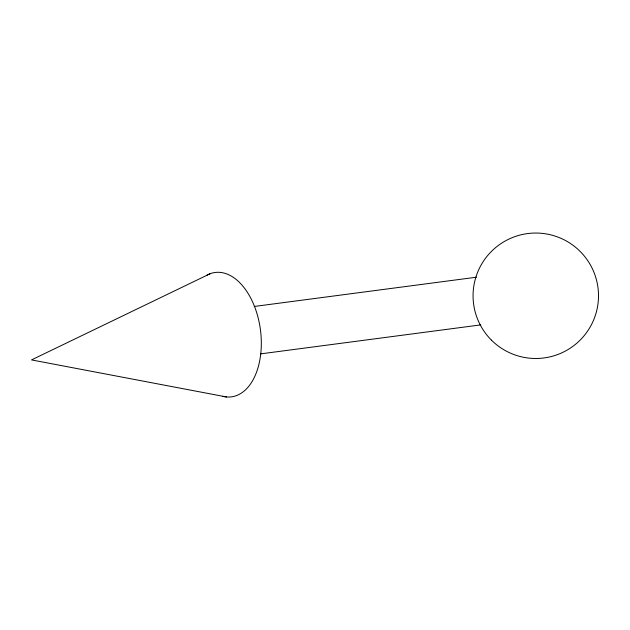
<?xml version="1.0" encoding="UTF-8"?>
<svg xmlns="http://www.w3.org/2000/svg" width="630" height="630" viewBox="0 0 630 630"><rect width="100%" height="100%" fill="white"/><g stroke="black" fill="none" stroke-linecap="round" stroke-linejoin="round"><path stroke-width="0.94" d="M210.302 273.648L31.5 359.911L226.54 396.963M254.173 306.471L476.508 277.2M260.418 353.902L480.808 324.883M206.971 275.152A62.724 37.485 82.5 0 1 260.434 329.773A62.724 37.485 82.5 0 1 222.925 396.372M491.424 340.113A62.724 62.724 0 0 0 596.366 312A62.724 62.724 0 0 0 519.545 235.179A62.724 62.724 0 0 0 491.424 340.113"/></g></svg>
